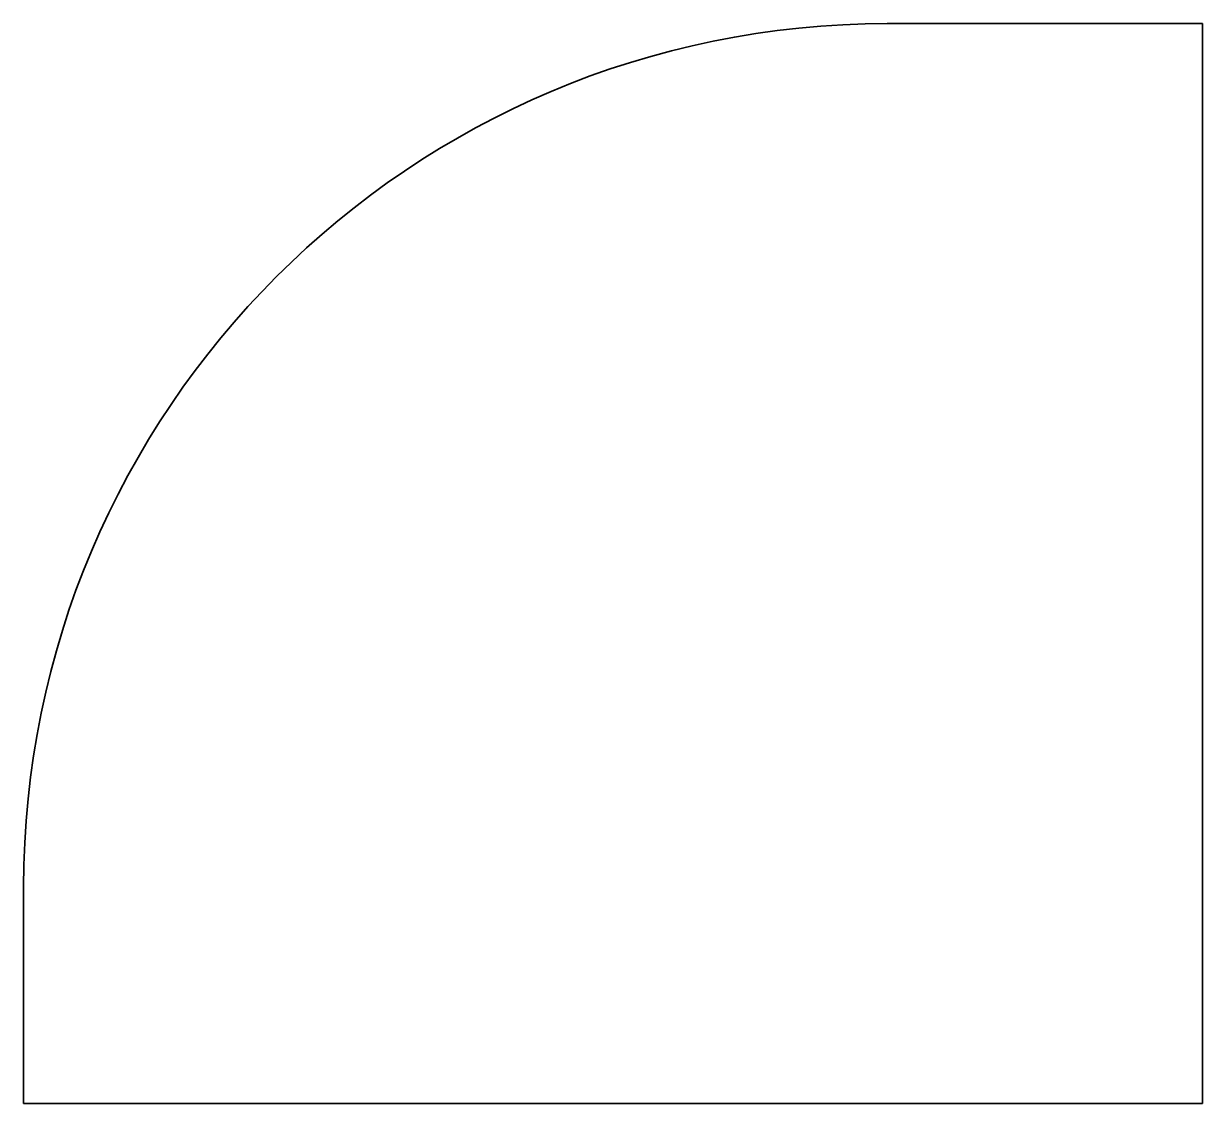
# Model space of a CAD drawing. Header units: inches. Extents: x 0.002 to 0.684, y 0.004 to 0.629.
import ezdxf

# ---------------------------------------------------------------- set-up
doc = ezdxf.new("R2010")
doc.units = ezdxf.units.IN
doc.header["$MEASUREMENT"] = 0
doc.layers.add('Make2D', color=7, linetype='Continuous', lineweight=0)

msp = doc.modelspace()

# ---------------------------------------------------------------- linework, layer by layer
at = {"layer": 'Make2D', "color": 18, "lineweight": 35, "true_color": 0x000000}
msp.add_open_spline([(0.00195, 0.12873), (0.00195, 0.08702), (0.00195, 0.04531), (0.00195, 0.0036), (0.22943, 0.0036), (0.4569, 0.0036), (0.68437, 0.0036), (0.68437, 0.21198), (0.68437, 0.42036), (0.68437, 0.62873), (0.62357, 0.62873), (0.56276, 0.62873), (0.50195, 0.62873), (0.22581, 0.62873), (0.00195, 0.40488), (0.00195, 0.12873)], degree=3, knots=[0, 0, 0, 0, 1, 1, 1, 2, 2, 2, 3, 3, 3, 4, 4, 4, 5, 5, 5, 5], dxfattribs=at)

doc.saveas('drawing.dxf')
